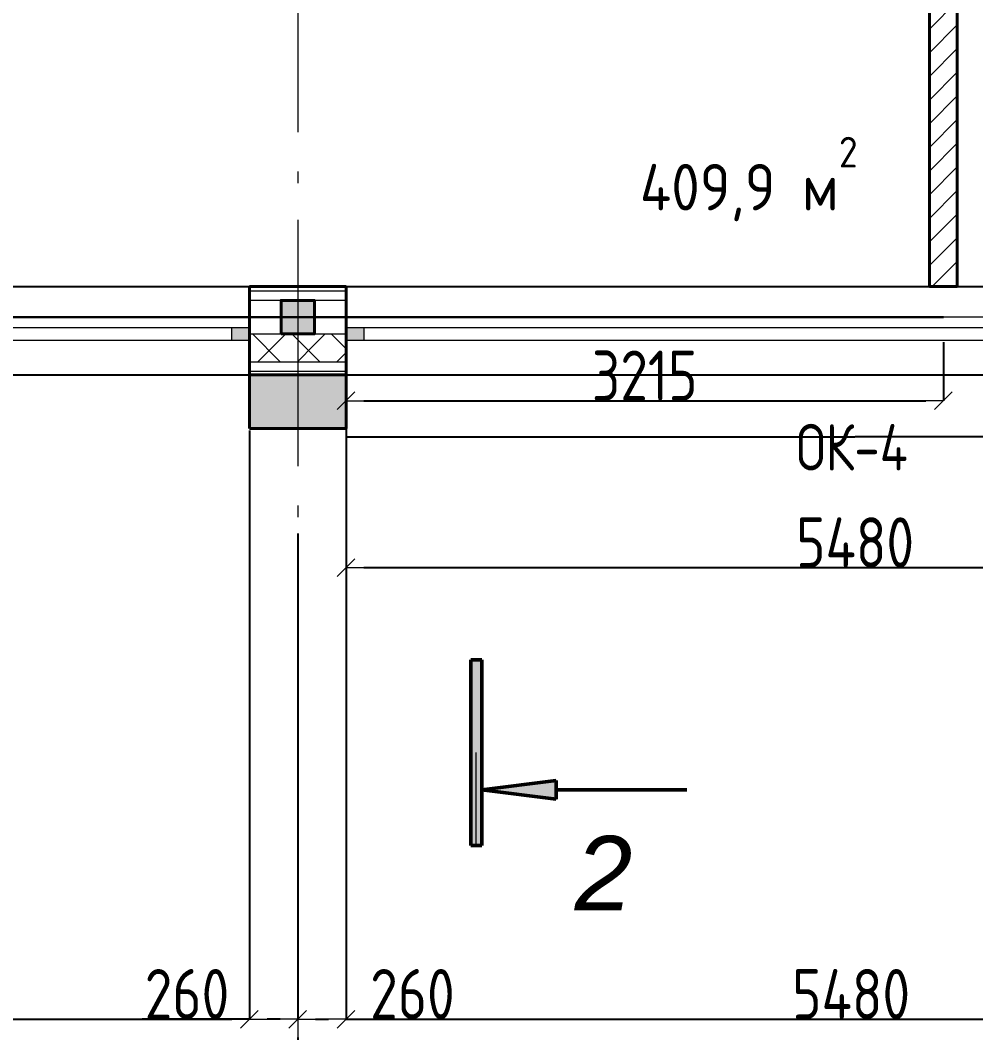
# Model space of a CAD drawing. Header units: millimetres. Extents: x -60256 to 201272, y 21388 to 77592.
# Drawn here: x -22765 to -17622, y 53604 to 59054 of the extents above; entities that cross this region are included whole.
import ezdxf
from ezdxf.enums import TextEntityAlignment as Align

# ---------------------------------------------------------------- set-up
doc = ezdxf.new("R2010")
doc.units = ezdxf.units.MM
doc.header["$MEASUREMENT"] = 0
doc.linetypes.add('Double Dashed', pattern=[1797.222233, 1325, -211.666656, 63.333344, -197.222233])
for name, color, linetype in [('колонны', 7, 'Continuous'), ('марки окон дверей', 7, 'Continuous'), ('Окна ArchiCAD', 7, 'Continuous'), ('оси', 7, 'Continuous'), ('отделка', 7, 'Continuous'), ('перегородки', 7, 'Continuous'), ('размеры', 7, 'Continuous'), ('размеры внутр', 7, 'Continuous'), ('разрезы', 7, 'Continuous'), ('стены наруж', 7, 'Continuous')]:
    doc.layers.add(name, color=color, linetype=linetype)
for name, color, linetype, lineweight in [('колонны_Ном._пера__94', 252, 'Continuous', 13), ('колонны_Ном._пера__99', 7, 'Continuous', 40), ('марки окон дверей_Ном._пера__96', 7, 'Continuous', 13), ('Окна ArchiCAD_Ном._пера__96', 7, 'Continuous', 13), ('Окна ArchiCAD_Ном._пера__97', 7, 'Continuous', 20), ('Окна ArchiCAD_Ном._пера__99', 7, 'Continuous', 40), ('оси_Ном._пера__96', 7, 'Continuous', 13), ('отделка_Ном._пера__91', 255, 'Continuous', 13), ('отделка_Ном._пера__99', 7, 'Continuous', 40), ('перегородки_Ном._пера__96', 7, 'Continuous', 13), ('перегородки_Ном._пера__99', 7, 'Continuous', 40), ('площади_Ном._пера__96', 7, 'Continuous', 13), ('разрезы_Ном._пера__100', 7, 'Continuous', 50), ('разрезы_Ном._пера__96', 7, 'Continuous', 13), ('разрезы_Ном._пера__97', 7, 'Continuous', 20), ('стены наруж_Ном._пера__96', 7, 'Continuous', 13), ('стены наруж_Ном._пера__99', 7, 'Continuous', 40)]:
    doc.layers.add(name, color=color, linetype=linetype, lineweight=lineweight)
doc.styles.add('СГЕНЕРИР_СТИЛЬ_1', font='isocp.shx')
doc.styles.add('СГЕНЕРИР_СТИЛЬ_3', font='gost_2_304-81_type.ttf')
doc.styles.add('СГЕНЕРИР_СТИЛЬ_5', font='CS_Gost2304.shx')
doc.styles.add('СГЕНЕРИР_СТИЛЬ_7', font='ariali.ttf')
doc.dimstyles.get("Standard").update_dxf_attribs({"dimtxt": 0.18, "dimasz": 0.18, "dimexe": 0.18, "dimexo": 0.0625, "dimgap": 0.09, "dimtad": 0, "dimtih": 1, "dimtoh": 1, "dimdec": 4, "dimzin": 0, "dimdsep": 46, "dimtxsty": 'Standard', "dimcen": 0.09, "dimadec": 0, "dimazin": 0, "dimtfac": 1, "dimtdec": 4, "dimtofl": 0, "dimtmove": 0, "dimatfit": 3, "dimfxl": 1, "dimtolj": 1, "dimtzin": 0, "dimarcsym": 0})
doc.dimstyles.new('СГЕНЕРИР_СТИЛЬ__1', dxfattribs={"dimtxt": 270.000005, "dimasz": 95, "dimexe": 0.18, "dimexo": 0, "dimgap": 0.09, "dimtad": 1, "dimtih": 1, "dimtoh": 1, "dimdec": 0, "dimzin": 0, "dimdsep": 46, "dimtxsty": 'СГЕНЕРИР_СТИЛЬ_3', "dimblk": 'ARROWHEAD_6', "dimblk1": 'ARROWHEAD_6', "dimblk2": 'ARROWHEAD_6', "dimcen": 0.09, "dimclrd": 7, "dimclre": 7, "dimclrt": 98, "dimadec": 0, "dimazin": 0, "dimtfac": 1, "dimtdec": 4, "dimtmove": 0, "dimatfit": 3, "dimfxl": 1, "dimtolj": 1, "dimtzin": 0, "dimarcsym": 0})
doc.dimstyles.new('СГЕНЕРИР_СТИЛЬ__13', dxfattribs={"dimtxt": 270.000005, "dimasz": 95, "dimexe": 0.18, "dimexo": 300, "dimgap": 0.09, "dimtad": 1, "dimtih": 1, "dimtoh": 1, "dimdec": 0, "dimzin": 0, "dimdsep": 46, "dimtxsty": 'СГЕНЕРИР_СТИЛЬ_3', "dimblk": 'ARROWHEAD_6', "dimblk1": 'ARROWHEAD_6', "dimblk2": 'ARROWHEAD_6', "dimcen": 0.09, "dimclrd": 7, "dimclre": 7, "dimclrt": 98, "dimadec": 0, "dimazin": 0, "dimtfac": 1, "dimtdec": 4, "dimtmove": 0, "dimatfit": 3, "dimfxl": 1, "dimtolj": 1, "dimtzin": 0, "dimarcsym": 0})
doc.dimstyles.new('СГЕНЕРИР_СТИЛЬ__2', dxfattribs={"dimtxt": 270.000005, "dimasz": 95, "dimexe": 0.18, "dimexo": 0, "dimgap": 0.09, "dimtad": 1, "dimdec": 0, "dimzin": 0, "dimdsep": 46, "dimtxsty": 'СГЕНЕРИР_СТИЛЬ_3', "dimblk": 'ARROWHEAD_6', "dimblk1": 'ARROWHEAD_6', "dimblk2": 'ARROWHEAD_6', "dimcen": 0.09, "dimclrd": 7, "dimclre": 7, "dimclrt": 98, "dimadec": 0, "dimazin": 0, "dimtfac": 1, "dimtdec": 4, "dimtmove": 0, "dimatfit": 3, "dimfxl": 1, "dimtolj": 1, "dimtzin": 0, "dimarcsym": 0})
pattern_1 = [(45, (0, 0), (-106.066, 106.066), []), (135, (0, 0), (106.066, 106.066), [])]

# ---------------------------------------------------------------- blocks, each defined once
blk = doc.blocks.new('ARROWHEAD_6')
at = {"color": 0, "linetype": 'Continuous', "lineweight": 0}
for p, q in [((0, 0), (-1, 0)), ((-0.5, -0.5), (0.5, 0.5))]:
    blk.add_line(p, q, dxfattribs=at)
blk = doc.blocks.new('*D550')
at = {"layer": 'Defpoints', "color": 0, "linetype": 'Continuous', "transparency": 16777216}
for p in [(-21011, 57400.7), (-15531, 57383.2), (-15531, 56107.8)]:
    blk.add_point(p, dxfattribs=at)
at = {"layer": 'размеры внутр', "color": 7, "linetype": 'Continuous', "lineweight": -2, "transparency": 16777216}
for p, q in [((-21011, 57100.7), (-21011, 56107.6)), ((-15531, 57083.2), (-15531, 56107.6)), ((-20916, 56107.8), (-15626, 56107.8))]:
    blk.add_line(p, q, dxfattribs=at)
at = {"layer": 'размеры внутр', "color": 7, "linetype": 'Continuous', "lineweight": -2, "transparency": 16777216, "xscale": 95, "yscale": 95, "zscale": 95, "rotation": 180}
blk.add_blockref('ARROWHEAD_6', (-21011, 56107.8), dxfattribs=at)
at = {"layer": 'размеры внутр', "color": 7, "linetype": 'Continuous', "lineweight": -2, "transparency": 16777216, "xscale": 95, "yscale": 95, "zscale": 95}
blk.add_blockref('ARROWHEAD_6', (-15531, 56107.8), dxfattribs=at)
at = {"layer": 'размеры внутр', "color": 98, "linetype": 'Continuous', "transparency": 16777216, "insert": (-18271, 56242.9), "char_height": 270, "attachment_point": 5, "style": 'СГЕНЕРИР_СТИЛЬ_3'}
blk.add_mtext('\\A1;5480', dxfattribs=at)
blk = doc.blocks.new('*D784')
at = {"color": 0, "lineweight": -2, "transparency": 16777216}
for p, q in [((-21011, 57330.6), (-21011, 56811.1)), ((-15531, 57330.6), (-15531, 56811.1)), ((-21010.8, 56811.3), (-18271.7, 56811.3)), ((-15531.2, 56811.3), (-18270.3, 56811.3))]:
    blk.add_line(p, q, dxfattribs=at)
at = {"color": 0, "transparency": 16777216}
for points in [[(-21010.8, 56811.3), (-21010.8, 56811.3), (-21011, 56811.3)], [(-15531.2, 56811.3), (-15531.2, 56811.3), (-15531, 56811.3)]]:
    blk.add_solid(points, dxfattribs=at)
at = {"layer": 'Defpoints', "color": 0, "transparency": 16777216}
for p in [(-21011, 57330.7), (-15531, 57330.7), (-15531, 56811.3)]:
    blk.add_point(p, dxfattribs=at)
at = {"color": 0, "transparency": 16777216, "insert": (-18271, 56811.3), "char_height": 0.18, "attachment_point": 5}
blk.add_mtext('\\A1;5480.0000', dxfattribs=at)
blk = doc.blocks.new('Стена_3_1', base_point=(-21271, 57145.7))
at = {"layer": 'отделка_Ном._пера__91', "linetype": 'Continuous'}
blk.add_hatch(color=256, dxfattribs=at).paths.add_polyline_path([(-21531, 57145.7), (-21531, 56855.7), (-21011, 56855.7), (-21011, 57145.7)])
at = {"layer": 'отделка_Ном._пера__99', "linetype": 'Continuous', "flags": 128}
for points in [[(-21531, 57145.7), (-21531, 56855.7)], [(-21011, 57145.7), (-21531, 57145.7)], [(-21011, 56855.7), (-21011, 57145.7)], [(-21531, 56855.7), (-21011, 56855.7)]]:
    blk.add_lwpolyline(points, dxfattribs=at)
blk = doc.blocks.new('Окно 16')
at = {"layer": 'Окна ArchiCAD_Ном._пера__96', "linetype": 'Continuous'}
for points in [[(-2740, -70), (-2645, -70), (-2645, 0), (-2740, 0)], [(2740, 0), (2645, 0), (2645, -70), (2740, -70)]]:
    blk.add_hatch(color=256, dxfattribs=at).paths.add_polyline_path(points)
for p, q in [((2645, 0), (-2645, 0)), ((-2645, -70), (2645, -70))]:
    blk.add_line(p, q, dxfattribs=at)
at = {"layer": 'Окна ArchiCAD_Ном._пера__97', "linetype": 'Continuous'}
for p, q in [((-2740, 220), (2740, 220)), ((-2645, 0), (-2740, 0)), ((-2645, -70), (-2645, 0)), ((2740, 0), (2645, 0)), ((2645, 0), (2645, -70)), ((-2740, -70), (-2645, -70)), ((2645, -70), (2740, -70)), ((-2740, -255), (2740, -255))]:
    blk.add_line(p, q, dxfattribs=at)
at = {"layer": 'Окна ArchiCAD_Ном._пера__99', "linetype": 'Continuous'}
for p, q in [((-2740, 0), (-2740, -35)), ((2740, 0), (2740, -35)), ((-2740, -35), (-2740, -70)), ((2740, -35), (2740, -70))]:
    blk.add_line(p, q, dxfattribs=at)
blk = doc.blocks.new('Окно 16_2')
at = {"layer": 'Окна ArchiCAD_Ном._пера__96', "linetype": 'Continuous'}
for points in [[(-2740, -70), (-2645, -70), (-2645, 0), (-2740, 0)], [(2740, 0), (2645, 0), (2645, -70), (2740, -70)]]:
    blk.add_hatch(color=256, dxfattribs=at).paths.add_polyline_path(points)
for p, q in [((2645, 0), (-2645, 0)), ((-2645, -70), (2645, -70))]:
    blk.add_line(p, q, dxfattribs=at)
at = {"layer": 'Окна ArchiCAD_Ном._пера__97', "linetype": 'Continuous'}
for p, q in [((-2740, 220), (2740, 220)), ((-2645, 0), (-2740, 0)), ((-2645, -70), (-2645, 0)), ((2740, 0), (2645, 0)), ((2645, 0), (2645, -70)), ((-2740, -70), (-2645, -70)), ((2645, -70), (2740, -70)), ((-2740, -255), (2740, -255))]:
    blk.add_line(p, q, dxfattribs=at)
at = {"layer": 'Окна ArchiCAD_Ном._пера__99', "linetype": 'Continuous'}
for p, q in [((-2740, 0), (-2740, -35)), ((2740, 0), (2740, -35)), ((-2740, -35), (-2740, -70)), ((2740, -35), (2740, -70))]:
    blk.add_line(p, q, dxfattribs=at)
blk = doc.blocks.new('Стена_22_1', base_point=(-15271, 57455.7))
at = {"layer": 'стены наруж_Ном._пера__96', "linetype": 'Continuous'}
h = blk.add_hatch(dxfattribs=at)
h.set_pattern_fill('УТЕПЛИТ_МЕЛКИЙ_0001', color=256, style=0, pattern_type=2)
h.set_pattern_definition(pattern_1)
h.paths.add_polyline_path([(-21531, 57365.7), (-21531, 57330.7), (-21531, 57215.7), (-21361, 57215.7), (-21361, 57365.7)])
h = blk.add_hatch(dxfattribs=at)
h.set_pattern_fill('УТЕПЛИТ_МЕЛКИЙ_0001', color=256, style=0, pattern_type=2)
h.set_pattern_definition(pattern_1)
h.paths.add_polyline_path([(-21361, 57215.7), (-21181, 57215.7), (-21181, 57365.7), (-21361, 57365.7)])
h = blk.add_hatch(dxfattribs=at)
h.set_pattern_fill('УТЕПЛИТ_МЕЛКИЙ_0001', color=256, style=0, pattern_type=2)
h.set_pattern_definition(pattern_1)
h.paths.add_polyline_path([(-21181, 57365.7), (-21181, 57215.7), (-21011, 57215.7), (-21011, 57330.7), (-21011, 57365.7)])
for p, q in [((-21361, 57595.7), (-21531, 57595.7)), ((-21181, 57595.7), (-21361, 57595.7)), ((-21011, 57595.7), (-21181, 57595.7)), ((-21361, 57545.7), (-21531, 57545.7)), ((-21361, 57545.7), (-21181, 57545.7)), ((-21011, 57545.7), (-21181, 57545.7)), ((-21531, 57365.7), (-21361, 57365.7)), ((-21181, 57365.7), (-21361, 57365.7)), ((-21181, 57365.7), (-21011, 57365.7)), ((-21531, 57215.7), (-21361, 57215.7)), ((-21361, 57215.7), (-21181, 57215.7)), ((-21181, 57215.7), (-21011, 57215.7)), ((-21531, 57165.7), (-21361, 57165.7)), ((-21361, 57165.7), (-21181, 57165.7)), ((-21181, 57165.7), (-21011, 57165.7))]:
    blk.add_line(p, q, dxfattribs=at)
at = {"layer": 'стены наруж_Ном._пера__99', "linetype": 'Continuous'}
for p, q in [((-21531, 57620.7), (-21531, 57595.7)), ((-21011, 57620.7), (-21011, 57595.7)), ((-21531, 57595.7), (-21531, 57545.7)), ((-21011, 57595.7), (-21011, 57545.7)), ((-21531, 57545.7), (-21531, 57400.7)), ((-21011, 57545.7), (-21011, 57400.7)), ((-21531, 57400.7), (-21531, 57365.7)), ((-21011, 57400.7), (-21011, 57365.7)), ((-21531, 57365.7), (-21531, 57330.7)), ((-21011, 57365.7), (-21011, 57330.7)), ((-21531, 57330.7), (-21531, 57215.7)), ((-21011, 57330.7), (-21011, 57215.7)), ((-21531, 57215.7), (-21531, 57165.7)), ((-21011, 57215.7), (-21011, 57165.7)), ((-21531, 57165.7), (-21531, 57145.7)), ((-21011, 57165.7), (-21011, 57145.7))]:
    blk.add_line(p, q, dxfattribs=at)
at = {"layer": 'стены наруж_Ном._пера__99', "linetype": 'Continuous', "flags": 128}
for points in [[(-21011, 57620.7), (-21531, 57620.7)], [(-21531, 57145.7), (-21011, 57145.7)]]:
    blk.add_lwpolyline(points, dxfattribs=at)
at = {"layer": 'Окна ArchiCAD', "color": 44, "linetype": 'Continuous', "lineweight": 35, "xscale": -1, "zscale": 1000}
for name, p in [('Окно 16_2', (-24271, 57400.7)), ('Окно 16', (-18271, 57400.7))]:
    blk.add_blockref(name, p, dxfattribs=at)
blk = doc.blocks.new('Стена_25_1', base_point=(-17871, 63455.7))
at = {"layer": 'перегородки_Ном._пера__96', "linetype": 'Continuous'}
h = blk.add_hatch(dxfattribs=at)
h.set_pattern_fill('FACE_BRICK_0001', color=256, style=0, pattern_type=2)
h.set_pattern_definition([(45, (0, 0), (-63.63961, 63.63961), [])])
h.paths.add_polyline_path([(-17871, 57620.7), (-17721, 57620.7), (-17721, 62030.7), (-17836, 62030.7), (-17871, 62030.7)])
at = {"layer": 'перегородки_Ном._пера__99', "linetype": 'Continuous', "flags": 128}
for points in [[(-17871, 62030.7), (-17871, 57620.7)], [(-17721, 57620.7), (-17721, 62030.7)], [(-17871, 57620.7), (-17721, 57620.7)]]:
    blk.add_lwpolyline(points, dxfattribs=at)
blk = doc.blocks.new('Колонна_34_1', base_point=(-21271, 57455.7))
at = {"layer": 'колонны_Ном._пера__94', "linetype": 'Continuous'}
blk.add_hatch(color=256, dxfattribs=at).paths.add_polyline_path([(-21361, 57365.7), (-21181, 57365.7), (-21181, 57545.7), (-21361, 57545.7)])
at = {"layer": 'колонны_Ном._пера__99', "linetype": 'Continuous', "flags": 128}
blk.add_lwpolyline([(-21361, 57365.7), (-21181, 57365.7), (-21181, 57545.7), (-21361, 57545.7)], close=True, dxfattribs=at)
blk = doc.blocks.new('Стандартный маркер сетки_5')
at = {"layer": 'оси_Ном._пера__96', "linetype": 'Double Dashed'}
blk.add_line((900, 0), (20403.4, 0), dxfattribs=at)
at = {"layer": 'оси_Ном._пера__96', "style": 'СГЕНЕРИР_СТИЛЬ_3'}
blk.add_attdef('AC_MarkerText_1', text='', height=350, rotation=90, dxfattribs=at).set_placement((21973.1, -122.2), align=Align.BOTTOM_LEFT)
blk = doc.blocks.new('Стандартный маркер сетки_14')
at = {"layer": 'оси_Ном._пера__96', "linetype": 'Double Dashed'}
blk.add_line((900, 0), (76534.9, 0), dxfattribs=at)
at = {"layer": 'оси_Ном._пера__96', "style": 'СГЕНЕРИР_СТИЛЬ_3'}
for tag, p in [('AC_MarkerText_1_1', (-243.9, 269.7)), ('AC_MarkerText_1_2', (77991.1, 269.7))]:
    blk.add_attdef(tag, text='', height=350, rotation=180, dxfattribs=at).set_placement(p, align=Align.BOTTOM_LEFT)
blk = doc.blocks.new('Номер помещения 16_3')
at = {"layer": 'марки окон дверей_Ном._пера__96', "insert": (-316.4, 19.4), "char_height": 250, "attachment_point": 4, "style": 'СГЕНЕРИР_СТИЛЬ_5'}
blk.add_mtext('{ОК-4}', dxfattribs=at)
blk = doc.blocks.new('*D795')
at = {"layer": 'Defpoints', "color": 0, "linetype": 'Continuous', "transparency": 16777216}
for p in [(22379, 61286.9), (-45271, 53853.9), (22379, 52476.8)]:
    blk.add_point(p, dxfattribs=at)
at = {"layer": 'размеры', "color": 7, "linetype": 'Continuous', "lineweight": -2, "transparency": 16777216}
for p, q in [((22379, 61286.9), (22379, 52476.7)), ((-45271, 53853.9), (-45271, 52476.7)), ((-45176, 52476.8), (22284, 52476.8))]:
    blk.add_line(p, q, dxfattribs=at)
at = {"layer": 'размеры', "color": 7, "linetype": 'Continuous', "lineweight": -2, "transparency": 16777216, "xscale": 95, "yscale": 95, "zscale": 95, "rotation": 180}
blk.add_blockref('ARROWHEAD_6', (-45271, 52476.8), dxfattribs=at)
at = {"layer": 'размеры', "color": 7, "linetype": 'Continuous', "lineweight": -2, "transparency": 16777216, "xscale": 95, "yscale": 95, "zscale": 95}
blk.add_blockref('ARROWHEAD_6', (22379, 52476.8), dxfattribs=at)
at = {"layer": 'размеры', "color": 98, "linetype": 'Continuous', "transparency": 16777216, "insert": (-11433.1, 52611.9), "char_height": 270, "attachment_point": 5, "style": 'СГЕНЕРИР_СТИЛЬ_3'}
blk.add_mtext('\\A1;67650', dxfattribs=at)
blk = doc.blocks.new('*D802')
at = {"layer": 'Defpoints', "color": 0, "linetype": 'Continuous', "transparency": 16777216}
for p in [(-27271, 53771.5), (-21271, 53578.3), (-21271, 53076.8)]:
    blk.add_point(p, dxfattribs=at)
at = {"layer": 'размеры', "color": 7, "linetype": 'Continuous', "lineweight": -2, "transparency": 16777216}
for p, q in [((-27271, 53771.5), (-27271, 53076.7)), ((-21271, 53578.3), (-21271, 53076.7)), ((-27176, 53076.8), (-21366, 53076.8))]:
    blk.add_line(p, q, dxfattribs=at)
at = {"layer": 'размеры', "color": 7, "linetype": 'Continuous', "lineweight": -2, "transparency": 16777216, "xscale": 95, "yscale": 95, "zscale": 95, "rotation": 180}
blk.add_blockref('ARROWHEAD_6', (-27271, 53076.8), dxfattribs=at)
at = {"layer": 'размеры', "color": 7, "linetype": 'Continuous', "lineweight": -2, "transparency": 16777216, "xscale": 95, "yscale": 95, "zscale": 95}
blk.add_blockref('ARROWHEAD_6', (-21271, 53076.8), dxfattribs=at)
at = {"layer": 'размеры', "color": 98, "linetype": 'Continuous', "transparency": 16777216, "insert": (-24266.3, 53211.9), "char_height": 270, "attachment_point": 5, "style": 'СГЕНЕРИР_СТИЛЬ_3'}
blk.add_mtext('\\A1;6000', dxfattribs=at)
blk = doc.blocks.new('*D915')
at = {"layer": 'Defpoints', "color": 0, "linetype": 'Continuous', "transparency": 16777216}
for p in [(-30271, 57620.7), (-16100.3, 57620.7), (-30271, 57145.7)]:
    blk.add_point(p, dxfattribs=at)
at = {"layer": 'размеры внутр', "color": 7, "linetype": 'Continuous', "lineweight": -2, "transparency": 16777216}
for p, q in [((-30271, 57620.7), (-16100.1, 57620.7)), ((-16100.3, 57525.7), (-16100.3, 57240.7)), ((-30271, 57145.7), (-16100.1, 57145.7)), ((-16100.3, 57145.7), (-16100.3, 56811.3))]:
    blk.add_line(p, q, dxfattribs=at)
at = {"layer": 'размеры внутр', "color": 7, "linetype": 'Continuous', "lineweight": -2, "transparency": 16777216, "xscale": 95, "yscale": 95, "zscale": 95}
for p, rotation in [((-16100.3, 57620.7), 90), ((-16100.3, 57145.7), 270)]:
    blk.add_blockref('ARROWHEAD_6', p, dxfattribs=dict(at, rotation=rotation))
at = {"layer": 'размеры внутр', "color": 98, "linetype": 'Continuous', "transparency": 16777216, "insert": (-16331.8, 56811.3), "char_height": 270, "attachment_point": 5, "rotation": 90, "style": 'СГЕНЕРИР_СТИЛЬ_3'}
blk.add_mtext('\\A1;475', dxfattribs=at)
blk = doc.blocks.new('*D916')
at = {"layer": 'Defpoints', "color": 0, "linetype": 'Continuous', "transparency": 16777216}
for p in [(-16571, 63380.7), (-16331.8, 63380.7), (-30271, 57620.7)]:
    blk.add_point(p, dxfattribs=at)
at = {"layer": 'размеры внутр', "color": 7, "linetype": 'Continuous', "lineweight": -2, "transparency": 16777216}
for p, q in [((-16571, 63380.7), (-16331.6, 63380.7)), ((-16331.8, 63285.7), (-16331.8, 60568.5)), ((-16331.8, 57715.7), (-16331.8, 59931.7)), ((-30271, 57620.7), (-16331.6, 57620.7))]:
    blk.add_line(p, q, dxfattribs=at)
at = {"layer": 'размеры внутр', "color": 7, "linetype": 'Continuous', "lineweight": -2, "transparency": 16777216, "xscale": 95, "yscale": 95, "zscale": 95}
for p, rotation in [((-16331.8, 63380.7), 90), ((-16331.8, 57620.7), 270)]:
    blk.add_blockref('ARROWHEAD_6', p, dxfattribs=dict(at, rotation=rotation))
at = {"layer": 'размеры внутр', "color": 98, "linetype": 'Continuous', "transparency": 16777216, "insert": (-16331.8, 60250.1), "char_height": 270, "attachment_point": 5, "rotation": 90, "style": 'СГЕНЕРИР_СТИЛЬ_3'}
blk.add_mtext('\\A1;5760', dxfattribs=at)
blk = doc.blocks.new('*D959')
at = {"layer": 'Defpoints', "color": 0, "linetype": 'Continuous', "transparency": 16777216}
for p in [(-27011, 57145.7), (-21531, 57145.7), (-21531, 53676.8)]:
    blk.add_point(p, dxfattribs=at)
at = {"layer": 'размеры внутр', "color": 7, "linetype": 'Continuous', "lineweight": -2, "transparency": 16777216}
for p, q in [((-27011, 56845.7), (-27011, 53676.7)), ((-21531, 56845.7), (-21531, 53676.7)), ((-26916, 53676.8), (-21626, 53676.8))]:
    blk.add_line(p, q, dxfattribs=at)
at = {"layer": 'размеры внутр', "color": 7, "linetype": 'Continuous', "lineweight": -2, "transparency": 16777216, "xscale": 95, "yscale": 95, "zscale": 95, "rotation": 180}
blk.add_blockref('ARROWHEAD_6', (-27011, 53676.8), dxfattribs=at)
at = {"layer": 'размеры внутр', "color": 7, "linetype": 'Continuous', "lineweight": -2, "transparency": 16777216, "xscale": 95, "yscale": 95, "zscale": 95}
blk.add_blockref('ARROWHEAD_6', (-21531, 53676.8), dxfattribs=at)
at = {"layer": 'размеры внутр', "color": 98, "linetype": 'Continuous', "transparency": 16777216, "insert": (-24292.4, 53811.9), "char_height": 270, "attachment_point": 5, "style": 'СГЕНЕРИР_СТИЛЬ_3'}
blk.add_mtext('\\A1;5480', dxfattribs=at)
blk = doc.blocks.new('*D960')
at = {"layer": 'Defpoints', "color": 0, "linetype": 'Continuous', "transparency": 16777216}
for p in [(-21531, 57145.7), (-21271, 56590.2), (-21271, 53676.8)]:
    blk.add_point(p, dxfattribs=at)
at = {"layer": 'размеры внутр', "color": 7, "linetype": 'Continuous', "lineweight": -2, "transparency": 16777216}
for p, q in [((-21531, 56845.7), (-21531, 53676.7)), ((-21271, 56290.2), (-21271, 53676.7)), ((-21531, 53676.8), (-22108.3, 53676.8)), ((-21366, 53676.8), (-21436, 53676.8))]:
    blk.add_line(p, q, dxfattribs=at)
at = {"layer": 'размеры внутр', "color": 7, "linetype": 'Continuous', "lineweight": -2, "transparency": 16777216, "xscale": 95, "yscale": 95, "zscale": 95, "rotation": 180}
blk.add_blockref('ARROWHEAD_6', (-21531, 53676.8), dxfattribs=at)
at = {"layer": 'размеры внутр', "color": 7, "linetype": 'Continuous', "lineweight": -2, "transparency": 16777216, "xscale": 95, "yscale": 95, "zscale": 95}
blk.add_blockref('ARROWHEAD_6', (-21271, 53676.8), dxfattribs=at)
at = {"layer": 'размеры внутр', "color": 98, "linetype": 'Continuous', "transparency": 16777216, "insert": (-21867.2, 53811.9), "char_height": 270, "attachment_point": 5, "style": 'СГЕНЕРИР_СТИЛЬ_3'}
blk.add_mtext('\\A1;260', dxfattribs=at)
blk = doc.blocks.new('*D961')
at = {"layer": 'Defpoints', "color": 0, "linetype": 'Continuous', "transparency": 16777216}
for p in [(-21011, 57145.7), (-21271, 56590.2), (-21011, 53676.8)]:
    blk.add_point(p, dxfattribs=at)
at = {"layer": 'размеры внутр', "color": 7, "linetype": 'Continuous', "lineweight": -2, "transparency": 16777216}
for p, q in [((-21011, 56845.7), (-21011, 53676.7)), ((-21271, 56290.2), (-21271, 53676.7)), ((-21176, 53676.8), (-21106, 53676.8)), ((-21011, 53676.8), (-20412.5, 53676.8))]:
    blk.add_line(p, q, dxfattribs=at)
at = {"layer": 'размеры внутр', "color": 7, "linetype": 'Continuous', "lineweight": -2, "transparency": 16777216, "xscale": 95, "yscale": 95, "zscale": 95, "rotation": 180}
blk.add_blockref('ARROWHEAD_6', (-21271, 53676.8), dxfattribs=at)
at = {"layer": 'размеры внутр', "color": 7, "linetype": 'Continuous', "lineweight": -2, "transparency": 16777216, "xscale": 95, "yscale": 95, "zscale": 95}
blk.add_blockref('ARROWHEAD_6', (-21011, 53676.8), dxfattribs=at)
at = {"layer": 'размеры внутр', "color": 98, "linetype": 'Continuous', "transparency": 16777216, "insert": (-20653.7, 53811.9), "char_height": 270, "attachment_point": 5, "style": 'СГЕНЕРИР_СТИЛЬ_3'}
blk.add_mtext('\\A1;260', dxfattribs=at)
blk = doc.blocks.new('*D962')
at = {"layer": 'Defpoints', "color": 0, "linetype": 'Continuous', "transparency": 16777216}
for p in [(-21011, 57145.7), (-15531, 57145.7), (-15531, 53676.8)]:
    blk.add_point(p, dxfattribs=at)
at = {"layer": 'размеры внутр', "color": 7, "linetype": 'Continuous', "lineweight": -2, "transparency": 16777216}
for p, q in [((-21011, 56845.7), (-21011, 53676.7)), ((-15531, 56845.7), (-15531, 53676.7)), ((-20916, 53676.8), (-15626, 53676.8))]:
    blk.add_line(p, q, dxfattribs=at)
at = {"layer": 'размеры внутр', "color": 7, "linetype": 'Continuous', "lineweight": -2, "transparency": 16777216, "xscale": 95, "yscale": 95, "zscale": 95, "rotation": 180}
blk.add_blockref('ARROWHEAD_6', (-21011, 53676.8), dxfattribs=at)
at = {"layer": 'размеры внутр', "color": 7, "linetype": 'Continuous', "lineweight": -2, "transparency": 16777216, "xscale": 95, "yscale": 95, "zscale": 95}
blk.add_blockref('ARROWHEAD_6', (-15531, 53676.8), dxfattribs=at)
at = {"layer": 'размеры внутр', "color": 98, "linetype": 'Continuous', "transparency": 16777216, "insert": (-18292.4, 53811.9), "char_height": 270, "attachment_point": 5, "style": 'СГЕНЕРИР_СТИЛЬ_3'}
blk.add_mtext('\\A1;5480', dxfattribs=at)
blk = doc.blocks.new('Плоскость сечения_2_1', base_point=(-20310.2, 54611.4))
at = {"layer": 'разрезы_Ном._пера__100', "linetype": 'Continuous'}
for points in [[(-20280.2, 54611.4), (-20280.2, 55611.4), (-20340.2, 55611.4), (-20340.2, 54611.4)], [(-19880.2, 54861.4), (-19880.2, 54961.4), (-20280.2, 54911.4)]]:
    blk.add_hatch(color=256, dxfattribs=at).paths.add_polyline_path(points)
for p, q in [((-20280.2, 55611.4), (-20340.2, 55611.4)), ((-20340.2, 55611.4), (-20340.2, 54611.4)), ((-20280.2, 54611.4), (-20280.2, 55611.4)), ((-19880.2, 54961.4), (-20280.2, 54911.4)), ((-19880.2, 54861.4), (-19880.2, 54961.4)), ((-20280.2, 54911.4), (-19880.2, 54861.4)), ((-19880.2, 54911.4), (-19176.7, 54911.4)), ((-20340.2, 54611.4), (-20280.2, 54611.4))]:
    blk.add_line(p, q, dxfattribs=at)
at = {"layer": 'разрезы_Ном._пера__96', "linetype": 'Continuous'}
blk.add_line((-20310.2, 54611.4), (-20310.2, 55111.4), dxfattribs=at)
at = {"layer": 'разрезы_Ном._пера__97', "insert": (-19780.3, 54462.9), "char_height": 400, "attachment_point": 4, "style": 'СГЕНЕРИР_СТИЛЬ_7'}
blk.add_mtext('{2}', dxfattribs=at)
blk = doc.blocks.new('*D1017')
at = {"layer": 'Defpoints', "color": 0, "linetype": 'Continuous', "transparency": 16777216}
for p in [(-17796, 57620.7), (-21011, 57330.6), (-17796, 57005.8)]:
    blk.add_point(p, dxfattribs=at)
at = {"layer": 'размеры внутр', "color": 7, "linetype": 'Continuous', "lineweight": -2, "transparency": 16777216}
for p, q in [((-17796, 57320.7), (-17796, 57005.6)), ((-21011, 57030.6), (-21011, 57005.6)), ((-20916, 57005.8), (-17891, 57005.8))]:
    blk.add_line(p, q, dxfattribs=at)
at = {"layer": 'размеры внутр', "color": 7, "linetype": 'Continuous', "lineweight": -2, "transparency": 16777216, "xscale": 95, "yscale": 95, "zscale": 95, "rotation": 180}
blk.add_blockref('ARROWHEAD_6', (-21011, 57005.8), dxfattribs=at)
at = {"layer": 'размеры внутр', "color": 7, "linetype": 'Continuous', "lineweight": -2, "transparency": 16777216, "xscale": 95, "yscale": 95, "zscale": 95}
blk.add_blockref('ARROWHEAD_6', (-17796, 57005.8), dxfattribs=at)
at = {"layer": 'размеры внутр', "color": 98, "linetype": 'Continuous', "transparency": 16777216, "insert": (-19403.5, 57140.8), "char_height": 270, "attachment_point": 5, "style": 'СГЕНЕРИР_СТИЛЬ_3'}
blk.add_mtext('\\A1;3215', dxfattribs=at)

msp = doc.modelspace()

# ---------------------------------------------------------------- linework, layer by layer
at = {"color": 3, "lineweight": 30}
msp.add_lwpolyline([(-45271.00277, 57455.66051), (-17796.00277, 57455.66051)], dxfattribs=at)

# ---------------------------------------------------------------- block references
at = {"layer": 'колонны'}
msp.add_blockref('Колонна_34_1', (-21271.00277, 57455.66051), dxfattribs=at)
at = {"layer": 'марки окон дверей', "color": 102, "linetype": 'Continuous', "lineweight": 15, "zscale": 1000}
msp.add_blockref('Номер помещения 16_3', (-18271.00277, 56735.72828), dxfattribs=at)
at = {"layer": 'оси', "color": 251, "linetype": 'Continuous', "lineweight": 13, "zscale": 1000}
for name, p, rotation in [('Стандартный маркер сетки_5', (-21271.00277, 73257.10001), 270), ('Стандартный маркер сетки_14', (26830.04628, 57455.66051), 180)]:
    msp.add_blockref(name, p, dxfattribs=dict(at, rotation=rotation))
at = {"layer": 'отделка'}
msp.add_blockref('Стена_3_1', (-21271.00277, 57145.66051), dxfattribs=at)
at = {"layer": 'перегородки'}
msp.add_blockref('Стена_25_1', (-17871.00277, 63455.66051), dxfattribs=at)
at = {"layer": 'разрезы'}
msp.add_blockref('Плоскость сечения_2_1', (-20310.24982, 54611.42601), dxfattribs=at)
at = {"layer": 'стены наруж'}
msp.add_blockref('Стена_22_1', (-15271.00277, 57455.66051), dxfattribs=at)

# ---------------------------------------------------------------- texts
at = {"layer": 'площади_Ном._пера__96', "insert": (-19429.57178, 57971.91569), "char_height": 250, "attachment_point": 7, "style": 'СГЕНЕРИР_СТИЛЬ_1'}
msp.add_mtext('{409,9 м{\\H0.66x;\\S2^  ;}}', dxfattribs=at)

# ---------------------------------------------------------------- dimensions: what is measured, and where the dimension line sits
dim = msp.add_linear_dim(base=(-15531.00277, 56811.28838), p1=(-21011.00277, 57330.66051), p2=(-15531.00277, 57330.66051), dimstyle='Standard')
dim.commit()
dim.dimension.update_dxf_attribs({"geometry": '*D784', "text_midpoint": (-18271.00277, 56811.28838)})
at = {"layer": 'размеры', "linetype": 'Continuous'}
for base, p1, p2, picture, middle in [((22378.99723, 52476.8359), (-45271.00277, 53853.93666), (22378.99723, 61286.94103), '*D795', (-11433.0617, 52476.8359)), ((-21271.00277, 53076.8359), (-27271.00277, 53771.47351), (-21271.00277, 53578.28133), '*D802', (-24266.25346, 53076.8359))]:
    dim = msp.add_linear_dim(base=base, p1=p1, p2=p2, dimstyle='СГЕНЕРИР_СТИЛЬ__1', dxfattribs=at)
    dim.commit()
    dim.dimension.update_dxf_attribs({"geometry": picture, "text_midpoint": middle, "dimtype": 160})
at = {"layer": 'размеры внутр', "linetype": 'Continuous'}
for base, p1, p2, picture, middle in [((-16331.80111, 63380.66051), (-30271.00277, 57620.66051), (-16571.00277, 63380.66051), '*D916', (-16331.80111, 60250.13696)), ((-16100.28253, 57620.66051), (-30271.00277, 57145.66051), (-30271.00277, 57620.66051), '*D915', (-16331.80111, 56811.28838))]:
    dim = msp.add_linear_dim(base=base, p1=p1, p2=p2, angle=90, dimstyle='СГЕНЕРИР_СТИЛЬ__2', dxfattribs=at)
    dim.commit()
    dim.dimension.update_dxf_attribs({"geometry": picture, "text_midpoint": middle, "dimtype": 160, "text_rotation": 90})
for base, p1, p2, picture, middle in [((-17796.00277, 57005.75646), (-21011.00277, 57330.59801), (-17796.00277, 57620.66051), '*D1017', (-19403.50277, 57140.84647)), ((-15531.00277, 56107.78328), (-21011.00277, 57400.66051), (-15531.00277, 57383.16051), '*D550', (-18271.00277, 56242.87328))]:
    dim = msp.add_linear_dim(base=base, p1=p1, p2=p2, dimstyle='СГЕНЕРИР_СТИЛЬ__13', dxfattribs=at)
    dim.commit()
    dim.dimension.update_dxf_attribs({"geometry": picture, "text_midpoint": middle})
for base, p1, p2, picture, middle in [((-21531.00277, 53676.8359), (-27011.00277, 57145.66051), (-21531.00277, 57145.66051), '*D959', (-24292.43536, 53676.8359)), ((-21271.00277, 53676.8359), (-21531.00277, 57145.66051), (-21271.00277, 56590.23597), '*D960', (-21867.1642, 53676.8359)), ((-21011.00277, 53676.8359), (-21271.00277, 56590.23597), (-21011.00277, 57145.66051), '*D961', (-20653.66448, 53676.8359)), ((-15531.00277, 53676.8359), (-21011.00277, 57145.66051), (-15531.00277, 57145.66051), '*D962', (-18292.43536, 53676.8359))]:
    dim = msp.add_linear_dim(base=base, p1=p1, p2=p2, dimstyle='СГЕНЕРИР_СТИЛЬ__13', dxfattribs=at)
    dim.commit()
    dim.dimension.update_dxf_attribs({"geometry": picture, "text_midpoint": middle, "dimtype": 160})

doc.saveas('drawing.dxf')
